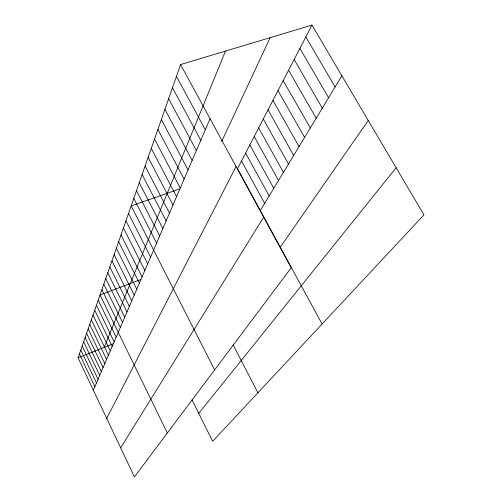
<?xml version="1.0" encoding="UTF-8"?>
<svg xmlns="http://www.w3.org/2000/svg" width="502" height="502" viewBox="0 0 502 502"><rect width="100%" height="100%" fill="white"/><g stroke="black" fill="none" stroke-linecap="round" stroke-linejoin="round"><path stroke-width="0.75" d="M180.569 64.57L291.204 267.767L134.429 476.9L78.055 357.832L180.569 64.57L311.968 25.1L423.945 214.894L212.666 441.277L191.99 399.812M104.152 347.384L225.498 51.078M93.372 390.186L210.056 118.729M221.702 141.445L270.145 37.663M106.713 418.361L236.084 166.526M311.968 25.1L237.521 168.728L322.089 324.028M260.3 210.564L341.881 75.796M120.668 447.84L263.663 217.184M280.267 247.222L368.242 120.48M198.742 413.353L396.134 167.756M78.055 357.832L113 343.845M140.566 279.595L100.023 294.981L167.342 433M179.427 189.034L131.166 205.902L214.624 369.93M305.825 36.953L335.129 86.953M299.882 48.418L328.603 97.733M294.141 59.5L322.297 108.15M288.581 70.224L316.197 118.227M283.197 80.602L310.292 127.979M277.982 90.661L304.582 137.416M272.931 100.406L299.041 146.559M268.037 109.856L293.683 155.425M263.286 119.018L288.474 164.016M258.674 127.916L283.429 172.355M254.194 136.55L278.535 180.444M249.845 144.94L273.778 188.306M245.622 153.091L269.154 195.937M241.512 161.017L264.667 203.354M176.447 76.36L205.331 129.711M172.475 87.731L200.781 140.303M168.634 98.712L196.389 150.525M164.926 109.317L192.147 160.389M161.343 119.564L188.049 169.921M157.879 129.478L184.09 179.139M154.528 139.067L180.256 188.049M151.278 148.354L176.547 196.671M148.134 157.346L172.964 205.023M145.091 166.068L169.488 213.105M233.091 344.78L257.921 392.784M142.135 174.514L166.118 220.949M139.267 182.715L162.849 228.548M136.488 190.672L159.68 235.921M133.789 198.397L156.605 243.075M128.518 213.475L150.6 257.043M125.946 220.836L147.676 263.851M123.442 227.983L144.833 270.465M121.013 234.936L142.072 276.891M118.654 241.688L139.387 283.134M116.357 248.258L136.776 289.202M114.123 254.652L134.235 295.107M111.946 260.871L131.769 300.855M109.831 266.932L129.365 306.452M107.767 272.831L127.019 311.899M105.759 278.585L124.741 317.201M103.795 284.188L122.519 322.372M101.887 289.654L120.348 327.417M98.204 300.183L116.175 337.124M96.434 305.26L114.167 341.799M94.702 310.211L112.203 346.361M93.008 315.049L110.289 350.823M91.358 319.78L108.419 355.171M89.745 324.392L106.593 359.426M88.164 328.904L104.805 363.573M86.626 333.315L103.061 367.633M85.114 337.633L101.354 371.606M83.639 341.849L99.691 375.483M82.196 345.978L98.059 379.28M80.784 350.013L96.459 382.995M79.404 353.966L94.897 386.628"/></g></svg>
